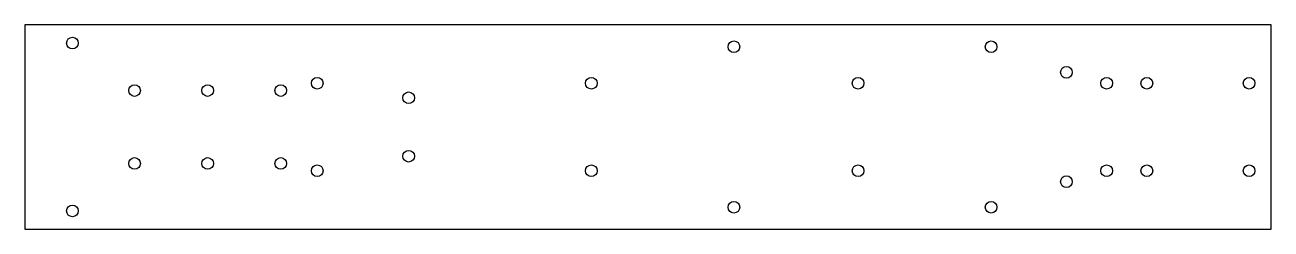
# Model space of a CAD drawing. Header units: metres. Extents: x 0 to 341, y -28 to 28.
import ezdxf

# ---------------------------------------------------------------- set-up
doc = ezdxf.new("R2010")
doc.units = ezdxf.units.M

msp = doc.modelspace()

# ---------------------------------------------------------------- linework, layer by layer
at = {"layer": 'CUT'}
for p, q in [((341, 28), (0, 28)), ((0, 28), (0, -28)), ((341, -28), (341, 28)), ((0, -28), (341, -28))]:
    msp.add_line(p, q, dxfattribs=at)
at = {"layer": 'DRILL'}
for centre in [(13, 23), (194, 22), (264.4, 22), (285, 15), (30, 10), (50, 10), (70, 10), (80, 12), (155, 12), (228, 12), (296, 12), (307, 12), (335, 12), (105, 8), (105, -8), (30, -10), (50, -10), (70, -10), (80, -12), (155, -12), (228, -12), (285, -15), (296, -12), (307, -12), (335, -12), (194, -22), (264.4, -22), (13, -23)]:
    msp.add_circle(centre, 1.6, dxfattribs=at)

doc.saveas('drawing.dxf')
